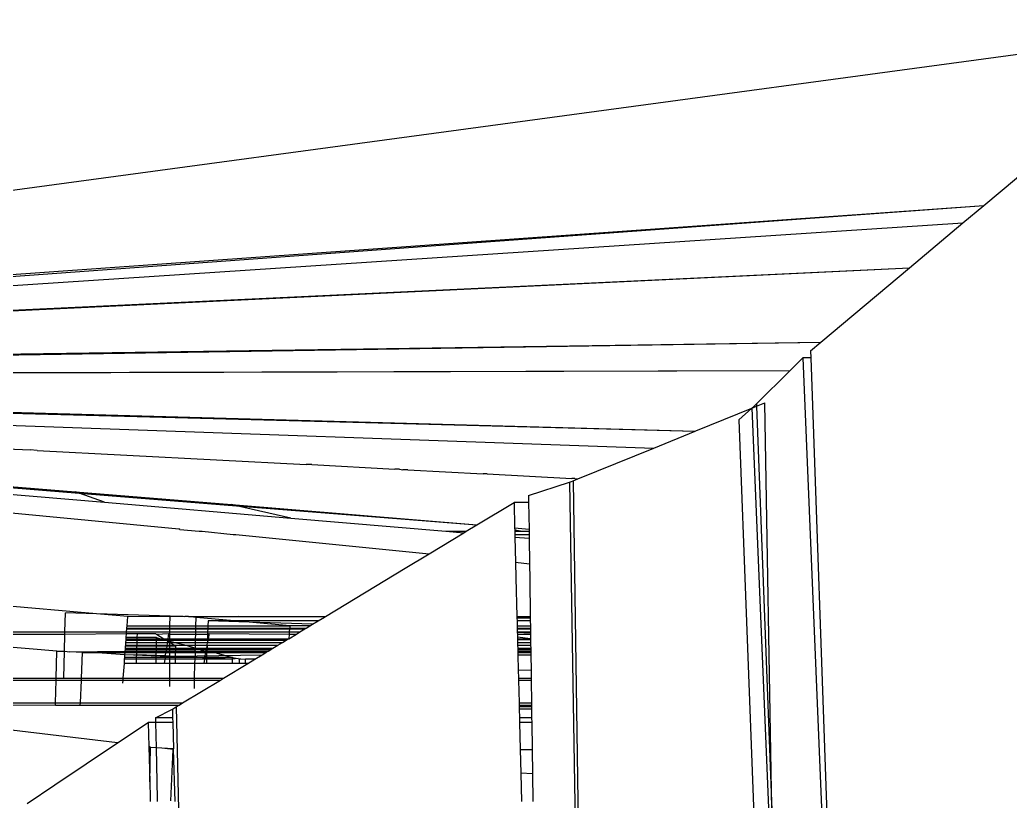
# Model space of a CAD drawing. Extents: x -24961 to 905641, y -154323 to 635957.
# Drawn here: x 438397.37 to 438443.57, y -132252.93 to -132216.48 of the extents above; entities that cross this region are included whole.
import ezdxf

# ---------------------------------------------------------------- set-up
doc = ezdxf.new("R2010")
doc.units = 0
doc.header["$LTSCALE"] = 1000
doc.header["$MEASUREMENT"] = 0

msp = doc.modelspace()

# ---------------------------------------------------------------- linework, layer by layer
for p, q in [((438335.779, -132232.703), (438455.736, -132216.484)), ((438442.338, -132225.144), (438446.321, -132221.807)), ((438335.779, -132232.905), (438442.338, -132225.144)), ((438335.779, -132232.703), (438442.338, -132225.144)), ((438441.367, -132225.959), (438442.338, -132225.144)), ((438335.779, -132232.905), (438441.367, -132225.959)), ((438438.868, -132228.056), (438441.367, -132225.959)), ((438335.779, -132232.968), (438438.868, -132228.056)), ((438335.779, -132232.905), (438438.868, -132228.056)), ((438434.737, -132231.522), (438438.868, -132228.056)), ((438335.779, -132233.063), (438434.737, -132231.522)), ((438335.779, -132232.968), (438434.737, -132231.522)), ((438434.254, -132231.928), (438434.737, -132231.522)), ((438434.254, -132231.928), (438434.266, -132232.257)), ((438433.298, -132232.847), (438433.893, -132232.257)), ((438434.266, -132232.257), (438433.893, -132232.257)), ((438433.893, -132232.257), (438436.337, -132291.06)), ((438434.266, -132232.257), (438436.337, -132291.06)), ((438335.779, -132233.063), (438433.298, -132232.847)), ((438335.779, -132233.099), (438433.298, -132232.847)), ((438431.736, -132234.403), (438433.298, -132232.847)), ((438387.273, -132234.518), (438428.87, -132235.673)), ((438389.176, -132234.621), (438428.87, -132235.673)), ((438428.898, -132235.662), (438431.524, -132234.603)), ((438430.914, -132235.143), (438431.524, -132234.603)), ((438431.524, -132234.603), (438431.63, -132234.498)), ((438431.524, -132234.603), (438431.74, -132234.509)), ((438431.524, -132234.603), (438432.556, -132259.42)), ((438431.63, -132234.498), (438431.736, -132234.403)), ((438431.736, -132234.403), (438431.74, -132234.509)), ((438431.74, -132234.509), (438432.129, -132234.352)), ((438431.74, -132234.509), (438432.452, -132253.342)), ((438432.452, -132253.342), (438432.129, -132234.352)), ((438390.725, -132235.178), (438426.939, -132236.456)), ((438430.914, -132235.143), (438433.147, -132294.146)), ((438426.939, -132236.456), (438428.87, -132235.673)), ((438428.87, -132235.673), (438428.898, -132235.662)), ((438396.766, -132236.497), (438397.857, -132236.534)), ((438398.181, -132236.571), (438397.857, -132236.534)), ((438398.181, -132236.571), (438410.724, -132237.232)), ((438423.398, -132237.891), (438426.939, -132236.456)), ((438410.99, -132237.232), (438410.724, -132237.232)), ((438410.99, -132237.232), (438414.854, -132237.449)), ((438415.081, -132237.449), (438414.854, -132237.449)), ((438415.081, -132237.449), (438415.241, -132237.469)), ((438415.464, -132237.469), (438415.241, -132237.469)), ((438415.464, -132237.469), (438418.985, -132237.667)), ((438393.92, -132238.008), (438399.962, -132238.498)), ((438419.173, -132237.667), (438418.985, -132237.667)), ((438419.173, -132237.667), (438423.115, -132237.884)), ((438423.005, -132238.051), (438423.097, -132238.013)), ((438423.097, -132238.013), (438423.189, -132237.983)), ((438423.264, -132237.884), (438423.115, -132237.884)), ((438423.189, -132237.983), (438423.398, -132237.891)), ((438423.189, -132237.983), (438424.022, -132297.845)), ((438423.264, -132237.884), (438423.398, -132237.891)), ((438394.004, -132238.069), (438400.129, -132238.558)), ((438394.457, -132238.404), (438401.321, -132238.986)), ((438421.101, -132238.675), (438423.005, -132238.051)), ((438423.005, -132238.051), (438424.022, -132297.845)), ((438400.129, -132238.558), (438399.962, -132238.498)), ((438399.962, -132238.498), (438407.239, -132239.089)), ((438401.321, -132238.986), (438400.129, -132238.558)), ((438400.129, -132238.558), (438407.483, -132239.145)), ((438421.101, -132238.675), (438421.105, -132238.993)), ((438395.749, -132239.357), (438404.781, -132240.23)), ((438401.321, -132238.986), (438410.014, -132239.725)), ((438407.483, -132239.145), (438407.239, -132239.089)), ((438407.239, -132239.089), (438418.691, -132240.04)), ((438410.014, -132239.725), (438407.483, -132239.145)), ((438407.483, -132239.145), (438418.691, -132240.04)), ((438418.691, -132240.04), (438420.422, -132238.993)), ((438421.105, -132238.993), (438420.422, -132238.993)), ((438420.422, -132238.993), (438420.452, -132240.181)), ((438421.105, -132238.993), (438421.123, -132240.234)), ((438410.014, -132239.725), (438417.242, -132240.338)), ((438404.835, -132240.25), (438404.781, -132240.23)), ((438404.835, -132240.25), (438405.738, -132240.338)), ((438418.197, -132240.338), (438418.691, -132240.04)), ((438420.452, -132240.181), (438421.123, -132240.234)), ((438420.452, -132240.181), (438420.455, -132240.295)), ((438420.724, -132240.338), (438420.455, -132240.295)), ((438420.455, -132240.295), (438420.456, -132240.338)), ((438421.123, -132240.234), (438421.124, -132240.338)), ((438400.95, -132244.183), (438358.084, -132240.494)), ((438405.738, -132240.338), (438405.876, -132240.338)), ((438405.876, -132240.338), (438407.319, -132240.494)), ((438407.319, -132240.494), (438407.45, -132240.494)), ((438407.45, -132240.494), (438416.457, -132241.391)), ((438416.457, -132241.391), (438418.08, -132240.409)), ((438417.242, -132240.338), (438418.197, -132240.338)), ((438417.242, -132240.338), (438418.08, -132240.409)), ((438418.08, -132240.409), (438418.197, -132240.338)), ((438420.456, -132240.338), (438420.724, -132240.338)), ((438420.456, -132240.338), (438420.46, -132240.494)), ((438420.46, -132240.494), (438421.126, -132240.494)), ((438420.46, -132240.494), (438420.463, -132240.612)), ((438420.463, -132240.612), (438421.129, -132240.668)), ((438420.463, -132240.612), (438420.493, -132241.787)), ((438420.724, -132240.338), (438421.124, -132240.338)), ((438421.124, -132240.338), (438421.126, -132240.494)), ((438421.126, -132240.494), (438421.129, -132240.668)), ((438421.129, -132240.668), (438421.145, -132241.851)), ((438415.343, -132242.065), (438416.457, -132241.391)), ((438411.633, -132244.309), (438415.343, -132242.065)), ((438420.493, -132241.787), (438421.145, -132241.851)), ((438420.493, -132241.787), (438420.512, -132242.51)), ((438421.145, -132241.851), (438421.155, -132242.565)), ((438420.512, -132242.51), (438420.557, -132244.309)), ((438421.155, -132242.565), (438421.179, -132244.309)), ((438399.469, -132245.037), (438399.491, -132244.141)), ((438400.95, -132244.183), (438399.491, -132244.141)), ((438404.374, -132244.298), (438400.95, -132244.183)), ((438402.405, -132244.309), (438400.95, -132244.183)), ((438402.372, -132244.749), (438402.405, -132244.309)), ((438402.405, -132244.309), (438404.374, -132244.298)), ((438404.372, -132244.749), (438404.374, -132244.298)), ((438404.374, -132244.298), (438404.895, -132244.299)), ((438404.895, -132244.299), (438404.983, -132244.301)), ((438404.983, -132244.301), (438405.07, -132244.309)), ((438405.237, -132244.309), (438405.07, -132244.309)), ((438405.592, -132244.356), (438405.237, -132244.309)), ((438405.237, -132244.309), (438405.593, -132244.319)), ((438405.582, -132244.749), (438405.592, -132244.356)), ((438405.592, -132244.356), (438405.593, -132244.319)), ((438407.362, -132244.515), (438405.592, -132244.356)), ((438405.593, -132244.319), (438406.328, -132244.309)), ((438406.328, -132244.309), (438407.591, -132244.316)), ((438407.591, -132244.316), (438411.633, -132244.309)), ((438411.585, -132244.338), (438407.591, -132244.316)), ((438411.292, -132244.515), (438411.585, -132244.338)), ((438411.585, -132244.338), (438411.633, -132244.309)), ((438420.557, -132244.309), (438421.179, -132244.309)), ((438420.557, -132244.309), (438420.559, -132244.387)), ((438421.181, -132244.391), (438420.559, -132244.387)), ((438420.559, -132244.387), (438420.562, -132244.515)), ((438421.179, -132244.309), (438421.181, -132244.391)), ((438421.181, -132244.391), (438421.182, -132244.515)), ((438402.351, -132245.037), (438402.362, -132244.894)), ((438402.362, -132244.894), (438402.364, -132244.861)), ((438402.362, -132244.894), (438404.371, -132244.894)), ((438402.364, -132244.861), (438402.372, -132244.749)), ((438402.364, -132244.861), (438404.371, -132244.861)), ((438402.372, -132244.749), (438404.372, -132244.749)), ((438404.37, -132245.037), (438404.371, -132244.894)), ((438404.371, -132244.861), (438404.372, -132244.749)), ((438404.371, -132244.861), (438405.579, -132244.861)), ((438404.371, -132244.894), (438404.371, -132244.861)), ((438404.371, -132244.894), (438405.579, -132244.894)), ((438404.372, -132244.749), (438405.582, -132244.749)), ((438405.575, -132245.037), (438405.579, -132244.894)), ((438405.579, -132244.861), (438405.582, -132244.749)), ((438405.579, -132244.861), (438406.137, -132244.861)), ((438405.579, -132244.894), (438405.579, -132244.861)), ((438405.579, -132244.894), (438406.135, -132244.894)), ((438405.582, -132244.749), (438406.141, -132244.749)), ((438406.135, -132244.894), (438406.13, -132245.037)), ((438406.137, -132244.861), (438406.135, -132244.894)), ((438406.135, -132244.894), (438409.954, -132244.894)), ((438406.141, -132244.749), (438406.137, -132244.861)), ((438406.137, -132244.861), (438409.957, -132244.861)), ((438406.149, -132244.515), (438406.141, -132244.749)), ((438406.141, -132244.749), (438409.967, -132244.749)), ((438407.362, -132244.515), (438406.149, -132244.515)), ((438408.062, -132244.578), (438406.149, -132244.515)), ((438411.292, -132244.515), (438407.362, -132244.515)), ((438408.062, -132244.578), (438407.362, -132244.515)), ((438411.026, -132244.676), (438408.062, -132244.578)), ((438409.967, -132244.749), (438408.062, -132244.578)), ((438409.954, -132244.894), (438409.94, -132245.037)), ((438409.957, -132244.861), (438409.954, -132244.894)), ((438409.954, -132244.894), (438410.666, -132244.894)), ((438409.967, -132244.749), (438409.957, -132244.861)), ((438409.957, -132244.861), (438410.72, -132244.861)), ((438410.904, -132244.749), (438409.967, -132244.749)), ((438410.428, -132245.037), (438410.666, -132244.894)), ((438410.666, -132244.894), (438410.72, -132244.861)), ((438410.72, -132244.861), (438410.904, -132244.749)), ((438410.904, -132244.749), (438411.026, -132244.676)), ((438411.026, -132244.676), (438411.292, -132244.515)), ((438421.182, -132244.515), (438420.562, -132244.515)), ((438420.562, -132244.515), (438420.568, -132244.749)), ((438420.568, -132244.749), (438421.186, -132244.749)), ((438420.568, -132244.749), (438420.571, -132244.861)), ((438420.571, -132244.861), (438421.187, -132244.861)), ((438420.571, -132244.861), (438420.572, -132244.894)), ((438420.572, -132244.894), (438421.188, -132244.894)), ((438420.572, -132244.894), (438420.576, -132245.037)), ((438421.182, -132244.515), (438421.186, -132244.749)), ((438421.186, -132244.749), (438421.187, -132244.861)), ((438421.187, -132244.861), (438421.188, -132244.894)), ((438421.188, -132244.894), (438421.19, -132245.037)), ((438386.578, -132245.037), (438399.469, -132245.037)), ((438388.733, -132245.133), (438399.466, -132245.133)), ((438399.446, -132245.93), (438399.466, -132245.133)), ((438399.466, -132245.133), (438399.469, -132245.037)), ((438399.466, -132245.133), (438402.345, -132245.113)), ((438399.469, -132245.037), (438402.351, -132245.037)), ((438402.322, -132245.424), (438402.325, -132245.394)), ((438402.325, -132245.394), (438402.328, -132245.35)), ((438402.325, -132245.394), (438402.843, -132245.394)), ((438402.328, -132245.35), (438402.331, -132245.301)), ((438402.328, -132245.35), (438402.844, -132245.35)), ((438402.331, -132245.301), (438402.345, -132245.113)), ((438402.846, -132245.301), (438402.331, -132245.301)), ((438402.345, -132245.113), (438402.351, -132245.037)), ((438402.345, -132245.113), (438402.851, -132245.113)), ((438402.351, -132245.037), (438404.37, -132245.037)), ((438402.842, -132245.424), (438402.843, -132245.394)), ((438402.843, -132245.394), (438402.844, -132245.35)), ((438402.843, -132245.394), (438403.742, -132245.394)), ((438402.844, -132245.35), (438402.846, -132245.301)), ((438402.844, -132245.35), (438403.743, -132245.35)), ((438402.846, -132245.301), (438402.851, -132245.113)), ((438403.743, -132245.301), (438402.846, -132245.301)), ((438402.851, -132245.113), (438403.704, -132245.113)), ((438403.704, -132245.113), (438403.737, -132245.133)), ((438403.737, -132245.133), (438404.31, -132245.113)), ((438403.737, -132245.133), (438404.086, -132245.35)), ((438403.742, -132245.394), (438403.743, -132245.35)), ((438403.742, -132245.394), (438404.105, -132245.394)), ((438403.742, -132245.424), (438403.742, -132245.394)), ((438403.743, -132245.35), (438403.743, -132245.301)), ((438403.743, -132245.301), (438403.932, -132245.35)), ((438403.743, -132245.35), (438403.932, -132245.35)), ((438403.932, -132245.35), (438404.086, -132245.35)), ((438403.932, -132245.35), (438404.105, -132245.394)), ((438404.086, -132245.35), (438404.275, -132245.35)), ((438404.086, -132245.35), (438404.158, -132245.394)), ((438404.105, -132245.394), (438404.158, -132245.394)), ((438404.158, -132245.394), (438404.268, -132245.394)), ((438404.158, -132245.394), (438404.207, -132245.424)), ((438404.268, -132245.394), (438404.264, -132245.424)), ((438404.275, -132245.35), (438404.268, -132245.394)), ((438404.268, -132245.394), (438404.369, -132245.394)), ((438404.31, -132245.113), (438404.275, -132245.35)), ((438404.275, -132245.35), (438404.369, -132245.35)), ((438404.31, -132245.113), (438404.37, -132245.133)), ((438404.368, -132245.424), (438404.369, -132245.394)), ((438404.369, -132245.35), (438404.37, -132245.133)), ((438404.369, -132245.35), (438405.567, -132245.35)), ((438404.369, -132245.394), (438404.369, -132245.35)), ((438404.369, -132245.394), (438405.566, -132245.394)), ((438404.37, -132245.037), (438405.575, -132245.037)), ((438404.37, -132245.133), (438404.37, -132245.037)), ((438404.37, -132245.133), (438405.573, -132245.133)), ((438405.565, -132245.424), (438405.566, -132245.394)), ((438405.566, -132245.394), (438405.567, -132245.35)), ((438405.566, -132245.394), (438406.117, -132245.394)), ((438405.567, -132245.35), (438405.573, -132245.133)), ((438405.567, -132245.35), (438406.119, -132245.35)), ((438405.573, -132245.133), (438405.575, -132245.037)), ((438405.573, -132245.133), (438406.127, -132245.133)), ((438405.575, -132245.037), (438406.13, -132245.037)), ((438406.117, -132245.394), (438406.116, -132245.424)), ((438406.119, -132245.35), (438406.117, -132245.394)), ((438406.117, -132245.394), (438406.148, -132245.394)), ((438406.127, -132245.133), (438406.119, -132245.35)), ((438406.119, -132245.35), (438406.156, -132245.35)), ((438406.13, -132245.037), (438406.127, -132245.133)), ((438406.127, -132245.133), (438406.199, -132245.113)), ((438406.13, -132245.037), (438409.94, -132245.037)), ((438406.148, -132245.394), (438406.143, -132245.424)), ((438406.156, -132245.35), (438406.148, -132245.394)), ((438406.148, -132245.394), (438409.838, -132245.394)), ((438406.199, -132245.113), (438406.156, -132245.35)), ((438406.156, -132245.35), (438409.912, -132245.35)), ((438406.199, -132245.113), (438409.932, -132245.133)), ((438409.788, -132245.424), (438409.838, -132245.394)), ((438409.838, -132245.394), (438409.912, -132245.35)), ((438409.932, -132245.133), (438409.912, -132245.35)), ((438409.912, -132245.35), (438410.269, -132245.133)), ((438409.94, -132245.037), (438409.932, -132245.133)), ((438409.932, -132245.133), (438410.269, -132245.133)), ((438409.94, -132245.037), (438410.428, -132245.037)), ((438410.269, -132245.133), (438410.428, -132245.037)), ((438420.576, -132245.037), (438421.19, -132245.037)), ((438420.576, -132245.037), (438420.576, -132245.064)), ((438421.19, -132245.086), (438420.576, -132245.064)), ((438420.576, -132245.064), (438420.578, -132245.133)), ((438420.578, -132245.133), (438421.191, -132245.133)), ((438420.578, -132245.133), (438420.582, -132245.285)), ((438421.194, -132245.357), (438420.582, -132245.285)), ((438420.582, -132245.285), (438420.584, -132245.35)), ((438420.584, -132245.35), (438421.194, -132245.357)), ((438420.584, -132245.35), (438420.585, -132245.394)), ((438420.585, -132245.394), (438421.194, -132245.394)), ((438420.585, -132245.394), (438420.588, -132245.524)), ((438421.19, -132245.037), (438421.19, -132245.086)), ((438421.19, -132245.086), (438421.191, -132245.133)), ((438421.191, -132245.133), (438421.194, -132245.357)), ((438421.194, -132245.357), (438421.194, -132245.394)), ((438421.194, -132245.394), (438421.196, -132245.524)), ((438399.095, -132245.93), (438395.689, -132245.655)), ((438402.284, -132245.938), (438402.291, -132245.854)), ((438402.291, -132245.854), (438402.295, -132245.799)), ((438402.291, -132245.854), (438402.828, -132245.854)), ((438402.295, -132245.799), (438402.302, -132245.696)), ((438402.295, -132245.799), (438402.83, -132245.799)), ((438402.302, -132245.696), (438402.305, -132245.655)), ((438402.833, -132245.696), (438402.302, -132245.696)), ((438402.305, -132245.655), (438402.315, -132245.524)), ((438402.305, -132245.655), (438402.835, -132245.655)), ((438402.315, -132245.524), (438402.322, -132245.424)), ((438402.315, -132245.524), (438402.839, -132245.524)), ((438402.322, -132245.424), (438402.842, -132245.424)), ((438402.826, -132245.93), (438402.828, -132245.854)), ((438402.828, -132245.854), (438402.83, -132245.799)), ((438402.828, -132245.854), (438403.737, -132245.854)), ((438402.83, -132245.799), (438402.833, -132245.696)), ((438402.83, -132245.799), (438403.738, -132245.799)), ((438402.833, -132245.696), (438402.835, -132245.655)), ((438403.739, -132245.696), (438402.833, -132245.696)), ((438402.835, -132245.655), (438402.839, -132245.524)), ((438402.835, -132245.655), (438403.739, -132245.655)), ((438402.839, -132245.524), (438402.842, -132245.424)), ((438402.839, -132245.524), (438403.741, -132245.524)), ((438402.842, -132245.424), (438403.742, -132245.424)), ((438403.736, -132245.93), (438403.737, -132245.854)), ((438403.737, -132245.854), (438403.738, -132245.799)), ((438403.737, -132245.854), (438404.2, -132245.854)), ((438403.738, -132245.799), (438403.739, -132245.696)), ((438403.738, -132245.799), (438404.208, -132245.799)), ((438403.739, -132245.655), (438403.741, -132245.524)), ((438403.739, -132245.655), (438404.229, -132245.655)), ((438403.739, -132245.696), (438403.739, -132245.655)), ((438404.223, -132245.696), (438403.739, -132245.696)), ((438403.741, -132245.524), (438403.742, -132245.424)), ((438403.741, -132245.524), (438404.249, -132245.524)), ((438403.742, -132245.424), (438404.207, -132245.424)), ((438404.2, -132245.854), (438404.188, -132245.93)), ((438404.208, -132245.799), (438404.2, -132245.854)), ((438404.2, -132245.854), (438404.366, -132245.854)), ((438404.207, -132245.424), (438404.264, -132245.424)), ((438404.207, -132245.424), (438404.259, -132245.457)), ((438404.223, -132245.696), (438404.208, -132245.799)), ((438404.208, -132245.799), (438404.367, -132245.799)), ((438404.229, -132245.655), (438404.223, -132245.696)), ((438404.367, -132245.696), (438404.223, -132245.696)), ((438404.249, -132245.524), (438404.229, -132245.655)), ((438404.229, -132245.655), (438404.367, -132245.655)), ((438404.259, -132245.457), (438404.249, -132245.524)), ((438404.249, -132245.524), (438404.368, -132245.524)), ((438404.264, -132245.424), (438404.259, -132245.457)), ((438404.259, -132245.457), (438404.368, -132245.524)), ((438404.259, -132245.457), (438404.368, -132245.462)), ((438404.264, -132245.424), (438404.368, -132245.424)), ((438404.366, -132245.854), (438404.367, -132245.799)), ((438404.366, -132245.854), (438404.641, -132245.854)), ((438404.366, -132245.93), (438404.366, -132245.854)), ((438404.367, -132245.655), (438404.368, -132245.524)), ((438404.367, -132245.655), (438404.579, -132245.655)), ((438404.367, -132245.696), (438404.367, -132245.655)), ((438404.645, -132245.696), (438404.367, -132245.696)), ((438404.367, -132245.799), (438404.367, -132245.696)), ((438404.367, -132245.799), (438404.642, -132245.799)), ((438404.368, -132245.424), (438405.565, -132245.424)), ((438404.368, -132245.462), (438404.368, -132245.424)), ((438404.368, -132245.462), (438404.611, -132245.524)), ((438404.368, -132245.524), (438404.368, -132245.462)), ((438404.368, -132245.524), (438404.579, -132245.655)), ((438404.368, -132245.524), (438404.611, -132245.524)), ((438404.579, -132245.655), (438404.645, -132245.696)), ((438404.579, -132245.655), (438405.12, -132245.655)), ((438404.611, -132245.524), (438405.563, -132245.524)), ((438404.611, -132245.524), (438405.12, -132245.655)), ((438404.639, -132245.93), (438404.641, -132245.854)), ((438404.641, -132245.854), (438404.642, -132245.799)), ((438404.641, -132245.854), (438405.555, -132245.854)), ((438404.642, -132245.799), (438404.645, -132245.696)), ((438404.642, -132245.799), (438405.556, -132245.799)), ((438405.12, -132245.655), (438405.56, -132245.655)), ((438405.12, -132245.655), (438405.556, -132245.799)), ((438405.553, -132245.93), (438405.555, -132245.854)), ((438405.555, -132245.854), (438405.556, -132245.799)), ((438406.065, -132245.854), (438405.555, -132245.854)), ((438405.556, -132245.799), (438405.56, -132245.655)), ((438405.556, -132245.799), (438406.051, -132245.93)), ((438405.556, -132245.799), (438406.075, -132245.799)), ((438405.56, -132245.655), (438405.563, -132245.524)), ((438405.56, -132245.655), (438406.101, -132245.655)), ((438405.563, -132245.524), (438405.565, -132245.424)), ((438405.563, -132245.524), (438406.125, -132245.524)), ((438405.565, -132245.424), (438406.116, -132245.424)), ((438406.051, -132245.93), (438406.065, -132245.854)), ((438406.075, -132245.799), (438406.065, -132245.854)), ((438406.065, -132245.854), (438406.1, -132245.854)), ((438406.101, -132245.655), (438406.075, -132245.799)), ((438406.075, -132245.799), (438406.102, -132245.799)), ((438406.1, -132245.854), (438406.097, -132245.93)), ((438406.102, -132245.799), (438406.1, -132245.854)), ((438406.1, -132245.854), (438409.079, -132245.854)), ((438406.101, -132245.655), (438406.125, -132245.524)), ((438406.101, -132245.655), (438409.407, -132245.655)), ((438406.101, -132245.655), (438406.102, -132245.799)), ((438406.102, -132245.799), (438409.169, -132245.799)), ((438406.116, -132245.424), (438406.143, -132245.424)), ((438406.116, -132245.424), (438406.125, -132245.524)), ((438406.143, -132245.424), (438406.125, -132245.524)), ((438406.125, -132245.524), (438409.624, -132245.524)), ((438406.143, -132245.424), (438409.788, -132245.424)), ((438408.952, -132245.93), (438409.079, -132245.854)), ((438409.079, -132245.854), (438409.169, -132245.799)), ((438409.169, -132245.799), (438409.407, -132245.655)), ((438409.407, -132245.655), (438409.624, -132245.524)), ((438409.624, -132245.524), (438409.788, -132245.424)), ((438420.588, -132245.524), (438421.196, -132245.524)), ((438420.588, -132245.524), (438420.591, -132245.655)), ((438420.591, -132245.655), (438421.198, -132245.655)), ((438420.591, -132245.655), (438420.595, -132245.799)), ((438420.595, -132245.799), (438421.2, -132245.799)), ((438420.595, -132245.799), (438420.596, -132245.854)), ((438420.596, -132245.854), (438421.201, -132245.854)), ((438420.596, -132245.854), (438420.598, -132245.93)), ((438421.196, -132245.524), (438421.198, -132245.655)), ((438421.198, -132245.655), (438421.2, -132245.799)), ((438421.2, -132245.799), (438421.201, -132245.854)), ((438421.201, -132245.854), (438421.202, -132245.93)), ((438399.064, -132247.19), (438399.095, -132245.93)), ((438399.095, -132245.93), (438399.446, -132245.93)), ((438399.415, -132247.19), (438399.446, -132245.93)), ((438399.446, -132245.93), (438399.696, -132245.955)), ((438399.696, -132245.955), (438402.284, -132245.938)), ((438400.296, -132246), (438399.696, -132245.955)), ((438400.243, -132247.19), (438400.296, -132246)), ((438400.296, -132246), (438400.79, -132246)), ((438400.79, -132246), (438402.28, -132246)), ((438402.272, -132246.1), (438400.79, -132246)), ((438402.243, -132246.499), (438402.257, -132246.31)), ((438402.257, -132246.31), (438402.263, -132246.233)), ((438402.814, -132246.31), (438402.257, -132246.31)), ((438402.263, -132246.233), (438402.272, -132246.1)), ((438402.817, -132246.233), (438402.263, -132246.233)), ((438402.272, -132246.1), (438402.28, -132246)), ((438402.272, -132246.1), (438402.821, -132246.083)), ((438405.545, -132246.233), (438402.272, -132246.1)), ((438402.28, -132246), (438402.284, -132245.938)), ((438402.28, -132246), (438402.824, -132246)), ((438402.284, -132245.938), (438402.826, -132245.93)), ((438402.808, -132246.499), (438402.814, -132246.31)), ((438402.814, -132246.31), (438402.817, -132246.233)), ((438403.732, -132246.31), (438402.814, -132246.31)), ((438402.817, -132246.233), (438402.821, -132246.083)), ((438403.733, -132246.233), (438402.817, -132246.233)), ((438402.821, -132246.083), (438402.824, -132246)), ((438402.821, -132246.083), (438403.734, -132246.121)), ((438402.824, -132246), (438402.826, -132245.93)), ((438402.824, -132246), (438403.735, -132246)), ((438402.826, -132245.93), (438403.736, -132245.93)), ((438403.73, -132246.499), (438403.732, -132246.31)), ((438403.732, -132246.31), (438403.733, -132246.233)), ((438404.132, -132246.31), (438403.732, -132246.31)), ((438403.733, -132246.233), (438403.734, -132246.121)), ((438404.143, -132246.233), (438403.733, -132246.233)), ((438403.734, -132246.121), (438403.735, -132246)), ((438403.734, -132246.121), (438404.158, -132246.138)), ((438403.735, -132246), (438403.736, -132245.93)), ((438403.735, -132246), (438404.178, -132246)), ((438403.736, -132245.93), (438404.188, -132245.93)), ((438404.132, -132246.31), (438404.104, -132246.499)), ((438404.143, -132246.233), (438404.132, -132246.31)), ((438404.364, -132246.31), (438404.132, -132246.31)), ((438404.158, -132246.138), (438404.143, -132246.233)), ((438404.365, -132246.233), (438404.143, -132246.233)), ((438404.158, -132246.138), (438404.178, -132246)), ((438404.158, -132246.138), (438404.365, -132246.147)), ((438404.188, -132245.93), (438404.178, -132246)), ((438404.178, -132246), (438404.366, -132246)), ((438404.188, -132245.93), (438404.366, -132245.93)), ((438404.363, -132246.499), (438404.364, -132246.31)), ((438404.364, -132246.31), (438404.365, -132246.233)), ((438404.629, -132246.31), (438404.364, -132246.31)), ((438404.365, -132246.147), (438404.366, -132246)), ((438404.365, -132246.147), (438404.633, -132246.158)), ((438404.365, -132246.233), (438404.365, -132246.147)), ((438404.631, -132246.233), (438404.365, -132246.233)), ((438404.366, -132245.93), (438404.639, -132245.93)), ((438404.366, -132246), (438404.366, -132245.93)), ((438404.366, -132246), (438404.637, -132246)), ((438404.624, -132246.499), (438404.629, -132246.31)), ((438404.629, -132246.31), (438404.631, -132246.233)), ((438405.543, -132246.31), (438404.629, -132246.31)), ((438404.631, -132246.233), (438404.633, -132246.158)), ((438405.545, -132246.233), (438404.631, -132246.233)), ((438404.633, -132246.158), (438404.637, -132246)), ((438404.633, -132246.158), (438408.671, -132246.1)), ((438404.637, -132246), (438404.639, -132245.93)), ((438404.637, -132246), (438405.551, -132246)), ((438404.639, -132245.93), (438405.553, -132245.93)), ((438405.538, -132246.499), (438405.543, -132246.31)), ((438405.543, -132246.31), (438405.545, -132246.233)), ((438405.982, -132246.31), (438405.543, -132246.31)), ((438405.551, -132246), (438405.545, -132246.233)), ((438406, -132246.214), (438405.545, -132246.233)), ((438407.293, -132246.31), (438405.545, -132246.233)), ((438405.551, -132246), (438405.553, -132245.93)), ((438405.551, -132246), (438406.038, -132246)), ((438405.553, -132245.93), (438406.051, -132245.93)), ((438405.982, -132246.31), (438405.948, -132246.499)), ((438406, -132246.214), (438405.982, -132246.31)), ((438406.083, -132246.31), (438405.982, -132246.31)), ((438406, -132246.214), (438406.038, -132246)), ((438406.086, -132246.218), (438406, -132246.214)), ((438406.051, -132245.93), (438406.038, -132246)), ((438406.038, -132246), (438406.094, -132246)), ((438406.051, -132245.93), (438406.097, -132245.93)), ((438406.083, -132246.31), (438406.076, -132246.499)), ((438406.086, -132246.218), (438406.083, -132246.31)), ((438407.293, -132246.31), (438406.083, -132246.31)), ((438406.086, -132246.218), (438406.094, -132246)), ((438406.471, -132246.233), (438406.086, -132246.218)), ((438406.097, -132245.93), (438406.094, -132246)), ((438406.094, -132246), (438406.465, -132246)), ((438406.097, -132245.93), (438406.194, -132245.93)), ((438406.194, -132245.93), (438408.952, -132245.93)), ((438406.194, -132245.93), (438406.465, -132246)), ((438406.465, -132246), (438406.856, -132246.1)), ((438406.465, -132246), (438408.837, -132246)), ((438407.293, -132246.233), (438406.471, -132246.233)), ((438406.856, -132246.1), (438407.293, -132246.233)), ((438407.292, -132246.499), (438407.293, -132246.31)), ((438407.293, -132246.233), (438407.454, -132246.254)), ((438407.293, -132246.31), (438407.293, -132246.233)), ((438407.546, -132246.278), (438407.293, -132246.31)), ((438407.454, -132246.254), (438407.546, -132246.278)), ((438407.546, -132246.278), (438407.616, -132246.296)), ((438407.614, -132246.499), (438407.616, -132246.296)), ((438407.616, -132246.296), (438407.68, -132246.283)), ((438407.68, -132246.283), (438407.892, -132246.31)), ((438407.891, -132246.499), (438407.892, -132246.31)), ((438408.325, -132246.31), (438407.892, -132246.31)), ((438408.011, -132246.499), (438408.325, -132246.31)), ((438408.325, -132246.31), (438408.671, -132246.1)), ((438408.671, -132246.1), (438408.837, -132246)), ((438408.837, -132246), (438408.952, -132245.93)), ((438420.598, -132245.93), (438421.202, -132245.93)), ((438420.598, -132245.93), (438420.6, -132246)), ((438420.6, -132246), (438421.203, -132246)), ((438420.6, -132246), (438420.603, -132246.1)), ((438420.603, -132246.1), (438421.204, -132246.1)), ((438420.603, -132246.1), (438420.621, -132246.815)), ((438421.202, -132245.93), (438421.203, -132246)), ((438421.203, -132246), (438421.204, -132246.1)), ((438421.204, -132246.1), (438421.215, -132246.839)), ((438402.192, -132247.19), (438402.243, -132246.499)), ((438402.808, -132246.499), (438402.243, -132246.499)), ((438403.73, -132246.499), (438402.808, -132246.499)), ((438404.104, -132246.499), (438403.73, -132246.499)), ((438404.363, -132246.499), (438404.104, -132246.499)), ((438404.36, -132247.19), (438404.363, -132246.499)), ((438404.624, -132246.499), (438404.363, -132246.499)), ((438405.538, -132246.499), (438404.624, -132246.499)), ((438405.521, -132247.19), (438405.538, -132246.499)), ((438405.948, -132246.499), (438405.538, -132246.499)), ((438406.076, -132246.499), (438405.948, -132246.499)), ((438407.292, -132246.499), (438406.076, -132246.499)), ((438406.869, -132247.19), (438408.011, -132246.499)), ((438407.614, -132246.499), (438407.292, -132246.499)), ((438407.891, -132246.499), (438407.614, -132246.499)), ((438408.011, -132246.499), (438407.891, -132246.499)), ((438388.642, -132247.19), (438399.064, -132247.19)), ((438399.062, -132247.277), (438399.064, -132247.19)), ((438399.064, -132247.19), (438399.415, -132247.19)), ((438399.414, -132247.222), (438399.415, -132247.19)), ((438399.415, -132247.19), (438400.243, -132247.19)), ((438400.239, -132247.277), (438400.243, -132247.19)), ((438400.243, -132247.19), (438402.192, -132247.19)), ((438402.186, -132247.277), (438402.192, -132247.19)), ((438402.192, -132247.19), (438404.36, -132247.19)), ((438404.36, -132247.277), (438404.36, -132247.19)), ((438404.36, -132247.19), (438405.521, -132247.19)), ((438405.519, -132247.277), (438405.521, -132247.19)), ((438405.521, -132247.19), (438406.869, -132247.19)), ((438406.725, -132247.277), (438406.869, -132247.19)), ((438421.215, -132246.839), (438420.621, -132246.815)), ((438420.621, -132246.815), (438420.63, -132247.19)), ((438420.63, -132247.19), (438421.219, -132247.19)), ((438420.63, -132247.19), (438420.633, -132247.277)), ((438421.215, -132246.839), (438421.219, -132247.19)), ((438421.219, -132247.19), (438421.221, -132247.277)), ((438388.638, -132247.277), (438399.062, -132247.277)), ((438399.036, -132248.345), (438399.062, -132247.277)), ((438399.062, -132247.277), (438400.239, -132247.277)), ((438400.191, -132248.345), (438400.239, -132247.277)), ((438400.239, -132247.277), (438402.186, -132247.277)), ((438402.175, -132247.425), (438402.186, -132247.277)), ((438402.186, -132247.277), (438404.36, -132247.277)), ((438404.358, -132247.585), (438404.36, -132247.277)), ((438404.36, -132247.277), (438405.519, -132247.277)), ((438404.96, -132248.345), (438406.725, -132247.277)), ((438405.509, -132247.669), (438405.519, -132247.277)), ((438405.519, -132247.277), (438406.725, -132247.277)), ((438420.633, -132247.277), (438421.221, -132247.277)), ((438420.633, -132247.277), (438420.66, -132248.345)), ((438421.221, -132247.277), (438421.236, -132248.345)), ((438401.924, -132250.21), (438387.083, -132248.443)), ((438388.587, -132248.434), (438399.034, -132248.443)), ((438388.591, -132248.345), (438399.036, -132248.345)), ((438399.034, -132248.443), (438399.036, -132248.345)), ((438399.034, -132248.443), (438400.187, -132248.443)), ((438399.036, -132248.345), (438400.191, -132248.345)), ((438400.187, -132248.443), (438400.191, -132248.345)), ((438400.187, -132248.443), (438404.798, -132248.443)), ((438400.191, -132248.345), (438404.96, -132248.345)), ((438403.694, -132249.046), (438404.487, -132248.631)), ((438404.487, -132248.631), (438404.577, -132248.576)), ((438404.487, -132248.631), (438404.497, -132249.046)), ((438404.577, -132248.576), (438404.668, -132248.528)), ((438404.668, -132248.528), (438404.798, -132248.443)), ((438404.668, -132248.528), (438405.999, -132308.175)), ((438404.798, -132248.443), (438404.96, -132248.345)), ((438420.66, -132248.345), (438421.236, -132248.345)), ((438420.66, -132248.345), (438420.662, -132248.443)), ((438420.662, -132248.443), (438421.237, -132248.443)), ((438420.662, -132248.443), (438420.664, -132248.528)), ((438421.238, -132248.528), (438420.664, -132248.528)), ((438420.664, -132248.528), (438420.667, -132248.631)), ((438421.24, -132248.631), (438420.667, -132248.631)), ((438420.667, -132248.631), (438420.678, -132249.046)), ((438421.236, -132248.345), (438421.237, -132248.443)), ((438421.237, -132248.443), (438421.238, -132248.528)), ((438421.238, -132248.528), (438421.24, -132248.631)), ((438421.24, -132248.631), (438421.245, -132249.046)), ((438404.497, -132249.046), (438403.694, -132249.046)), ((438403.694, -132249.046), (438403.698, -132249.253)), ((438404.497, -132249.046), (438404.503, -132249.253)), ((438421.245, -132249.046), (438420.678, -132249.046)), ((438420.678, -132249.046), (438420.683, -132249.253)), ((438421.245, -132249.046), (438421.248, -132249.253)), ((438401.924, -132250.21), (438403.348, -132249.253)), ((438403.698, -132249.253), (438403.348, -132249.253)), ((438403.348, -132249.253), (438403.38, -132250.383)), ((438404.503, -132249.253), (438403.698, -132249.253)), ((438403.698, -132249.253), (438403.725, -132250.437)), ((438404.503, -132249.253), (438404.534, -132250.493)), ((438421.248, -132249.253), (438420.683, -132249.253)), ((438420.683, -132249.253), (438420.715, -132250.518)), ((438421.248, -132249.253), (438421.266, -132250.518)), ((438399.002, -132252.172), (438401.924, -132250.21)), ((438403.466, -132250.419), (438403.38, -132250.383)), ((438403.38, -132250.383), (438403.427, -132252.027)), ((438403.427, -132252.027), (438403.466, -132250.419)), ((438403.725, -132250.437), (438403.466, -132250.419)), ((438403.99, -132250.456), (438403.725, -132250.437)), ((438403.725, -132250.437), (438403.778, -132252.821)), ((438404.534, -132250.493), (438403.99, -132250.456)), ((438404.514, -132250.518), (438403.99, -132250.456)), ((438404.534, -132250.493), (438404.514, -132250.518)), ((438404.413, -132252.908), (438404.514, -132250.518)), ((438404.514, -132250.518), (438404.597, -132252.949)), ((438420.715, -132250.518), (438421.266, -132250.518)), ((438420.715, -132250.518), (438420.743, -132251.619)), ((438421.266, -132250.518), (438421.282, -132251.656)), ((438421.282, -132251.656), (438420.743, -132251.619)), ((438420.743, -132251.619), (438420.777, -132252.949)), ((438421.282, -132251.656), (438421.3, -132252.949)), ((438397.713, -132253.038), (438399.002, -132252.172)), ((438403.427, -132252.027), (438403.448, -132252.776)), ((438403.448, -132252.776), (438403.453, -132252.949)), ((438403.778, -132252.821), (438403.781, -132252.949))]:
    msp.add_line(p, q)

doc.saveas('drawing.dxf')
